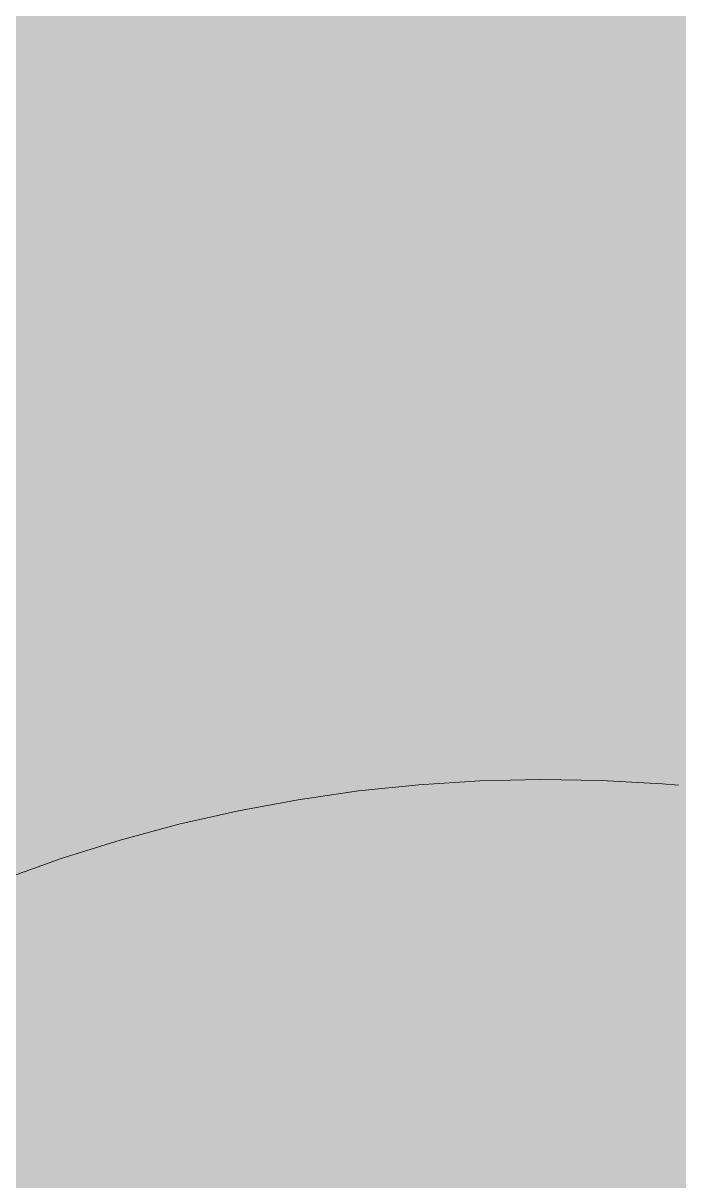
# Model space of a CAD drawing. Header units: millimetres. Extents: x 632 to 546626, y -3890 to 22200.
# Drawn here: x 389758.058 to 389759.785, y 16888.322 to 16891.371 of the extents above; entities that cross this region are included whole.
import ezdxf

# ---------------------------------------------------------------- set-up
doc = ezdxf.new("R2010")
doc.units = ezdxf.units.MM
doc.layers.add('A-270-M_ROOF', color=132, linetype='Continuous', lineweight=13)
doc.layers.add('A-770-ME_FFE_SA', color=91, linetype='Continuous', lineweight=13)

# ---------------------------------------------------------------- blocks, each defined once
blk = doc.blocks.new('Static Line_Sayfa_Metal Deck_Pan Mount - Up to 15 _ pitch - Max 2 Users-1845519-S6_501-SECTION A6')
at = {"layer": 'A-770-ME_FFE_SA', "lineweight": 5, "transparency": 33554432}
for points in [[(4567736.1194, 16883.1307), (4567740.3464, 16931.4452), (4567541.1074, 16948.8763), (4567536.8805, 16900.5619), (4567715.6604, 16884.9207)], [(4567736.1194, 16883.1307), (4567740.3464, 16931.4452), (4567541.1074, 16948.8763), (4567536.8805, 16900.5619), (4567715.6604, 16884.9207)], [(4567736.1194, 16883.1307), (4567740.3464, 16931.4452), (4567541.1074, 16948.8763), (4567536.8805, 16900.5619), (4567715.6604, 16884.9207)], [(4567736.1194, 16883.1307), (4567740.3464, 16931.4452), (4567541.1074, 16948.8763), (4567536.8805, 16900.5619), (4567715.6604, 16884.9207)], [(4567736.1194, 16883.1307), (4567740.3464, 16931.4452), (4567541.1074, 16948.8763), (4567536.8805, 16900.5619), (4567715.6604, 16884.9207)], [(4567736.1194, 16883.1307), (4567740.3464, 16931.4452), (4567541.1074, 16948.8763), (4567536.8805, 16900.5619), (4567715.6604, 16884.9207)], [(4567736.1194, 16883.1307), (4567740.3464, 16931.4452), (4567541.1074, 16948.8763), (4567536.8805, 16900.5619), (4567715.6604, 16884.9207)], [(4567736.1194, 16883.1307), (4567740.3464, 16931.4452), (4567541.1074, 16948.8763), (4567536.8805, 16900.5619), (4567715.6604, 16884.9207)], [(4567736.1194, 16883.1307), (4567740.3464, 16931.4452), (4567541.1075, 16948.8763), (4567536.8805, 16900.5619), (4567715.6604, 16884.9207)], [(4567736.1194, 16883.1307), (4567740.3464, 16931.4452), (4567541.1074, 16948.8763), (4567536.8805, 16900.5619), (4567715.6604, 16884.9207)], [(4567735.9451, 16881.1383), (4567740.1721, 16929.4528), (4567540.9331, 16946.8839), (4567536.7062, 16898.5695), (4567715.6604, 16882.913)], [(4567735.9451, 16881.1383), (4567740.1721, 16929.4528), (4567540.9331, 16946.8839), (4567536.7062, 16898.5695), (4567715.6604, 16882.913)], [(4567735.9451, 16881.1383), (4567740.1721, 16929.4528), (4567540.9331, 16946.8839), (4567536.7062, 16898.5695), (4567715.6604, 16882.913)], [(4567735.9451, 16881.1383), (4567740.1721, 16929.4528), (4567540.9331, 16946.8839), (4567536.7062, 16898.5695), (4567715.6604, 16882.913)], [(4567735.9451, 16881.1383), (4567740.1721, 16929.4528), (4567540.9331, 16946.8839), (4567536.7062, 16898.5695), (4567715.6604, 16882.913)], [(4567735.9451, 16881.1383), (4567740.1721, 16929.4528), (4567540.9331, 16946.8839), (4567536.7062, 16898.5695), (4567715.6604, 16882.913)], [(4567735.9451, 16881.1383), (4567740.1721, 16929.4528), (4567540.9331, 16946.8839), (4567536.7062, 16898.5695), (4567715.6604, 16882.913)], [(4567735.9451, 16881.1383), (4567740.1721, 16929.4528), (4567540.9331, 16946.8839), (4567536.7062, 16898.5695), (4567715.6604, 16882.913)], [(4567735.9451, 16881.1383), (4567740.1721, 16929.4528), (4567540.9331, 16946.8839), (4567536.7062, 16898.5695), (4567715.6604, 16882.913)], [(4567735.9451, 16881.1383), (4567740.1721, 16929.4528), (4567540.9331, 16946.8839), (4567536.7062, 16898.5695), (4567715.6604, 16882.913)]]:
    blk.add_hatch(color=256, dxfattribs=at).paths.add_polyline_path(points)
at = {"layer": 'A-770-ME_FFE_SA', "lineweight": 5}
for p, q in [((4567716.4949, 16889.3486), (4567716.6543, 16889.3651)), ((4567716.4949, 16889.3486), (4567716.6543, 16889.3651)), ((4567716.4949, 16889.3486), (4567716.6543, 16889.3651)), ((4567716.4949, 16889.3486), (4567716.6543, 16889.3651)), ((4567716.4949, 16889.3486), (4567716.6543, 16889.3651)), ((4567716.4949, 16889.3486), (4567716.6543, 16889.3651)), ((4567716.4949, 16889.3486), (4567716.6543, 16889.3651)), ((4567716.4949, 16889.3486), (4567716.6543, 16889.3651)), ((4567716.4949, 16889.3486), (4567716.6543, 16889.3651)), ((4567716.4949, 16889.3486), (4567716.6543, 16889.3651)), ((4567716.6543, 16889.3651), (4567716.8143, 16889.3753)), ((4567716.6543, 16889.3651), (4567716.8143, 16889.3753)), ((4567716.6543, 16889.3651), (4567716.8143, 16889.3753)), ((4567716.6543, 16889.3651), (4567716.8143, 16889.3753)), ((4567716.6543, 16889.3651), (4567716.8143, 16889.3753)), ((4567716.6543, 16889.3651), (4567716.8143, 16889.3753)), ((4567716.6543, 16889.3651), (4567716.8143, 16889.3753)), ((4567716.6543, 16889.3651), (4567716.8143, 16889.3753)), ((4567716.6543, 16889.3651), (4567716.8143, 16889.3753)), ((4567716.6543, 16889.3651), (4567716.8143, 16889.3753)), ((4567716.8143, 16889.3753), (4567716.9745, 16889.3791)), ((4567716.8143, 16889.3753), (4567716.9745, 16889.3791)), ((4567716.8143, 16889.3753), (4567716.9745, 16889.3791)), ((4567716.8143, 16889.3753), (4567716.9745, 16889.3791)), ((4567716.8143, 16889.3753), (4567716.9745, 16889.3791)), ((4567716.8143, 16889.3753), (4567716.9745, 16889.3791)), ((4567716.8143, 16889.3753), (4567716.9745, 16889.3791)), ((4567716.8143, 16889.3753), (4567716.9745, 16889.3791)), ((4567716.8143, 16889.3753), (4567716.9745, 16889.3791)), ((4567716.8143, 16889.3753), (4567716.9745, 16889.3791)), ((4567716.9745, 16889.3791), (4567717.1348, 16889.3764)), ((4567716.9745, 16889.3791), (4567717.1348, 16889.3764)), ((4567716.9745, 16889.3791), (4567717.1348, 16889.3764)), ((4567716.9745, 16889.3791), (4567717.1348, 16889.3764)), ((4567716.9745, 16889.3791), (4567717.1348, 16889.3764)), ((4567716.9745, 16889.3791), (4567717.1348, 16889.3764)), ((4567716.9745, 16889.3791), (4567717.1348, 16889.3764)), ((4567716.9745, 16889.3791), (4567717.1348, 16889.3764)), ((4567716.9745, 16889.3791), (4567717.1348, 16889.3764)), ((4567716.9745, 16889.3791), (4567717.1348, 16889.3764)), ((4567716.9745, 16889.3791), (4567717.1348, 16889.3764)), ((4567717.1348, 16889.3764), (4567717.2948, 16889.3674)), ((4567717.1348, 16889.3764), (4567717.2948, 16889.3674)), ((4567717.1348, 16889.3764), (4567717.2948, 16889.3674)), ((4567717.1348, 16889.3764), (4567717.2948, 16889.3674)), ((4567717.1348, 16889.3764), (4567717.2948, 16889.3674)), ((4567717.1348, 16889.3764), (4567717.2948, 16889.3674)), ((4567717.1348, 16889.3764), (4567717.2948, 16889.3674)), ((4567717.1348, 16889.3764), (4567717.2948, 16889.3674)), ((4567717.1348, 16889.3764), (4567717.2948, 16889.3674)), ((4567717.1348, 16889.3764), (4567717.2948, 16889.3674)), ((4567717.2948, 16889.3674), (4567717.3379, 16889.3638)), ((4567717.2948, 16889.3674), (4567717.3379, 16889.3638)), ((4567717.2948, 16889.3674), (4567717.3379, 16889.3638)), ((4567717.2948, 16889.3674), (4567717.3379, 16889.3638)), ((4567717.2948, 16889.3674), (4567717.3379, 16889.3638)), ((4567717.2948, 16889.3674), (4567717.3379, 16889.3638)), ((4567717.2948, 16889.3674), (4567717.3379, 16889.3638)), ((4567717.2948, 16889.3674), (4567717.3379, 16889.3638)), ((4567717.2948, 16889.3674), (4567717.3379, 16889.3638)), ((4567717.2948, 16889.3674), (4567717.3379, 16889.3638)), ((4567716.3362, 16889.3256), (4567716.4949, 16889.3486)), ((4567716.3362, 16889.3256), (4567716.4949, 16889.3486)), ((4567716.3362, 16889.3256), (4567716.4949, 16889.3486)), ((4567716.3362, 16889.3256), (4567716.4949, 16889.3486)), ((4567716.3362, 16889.3256), (4567716.4949, 16889.3486)), ((4567716.3362, 16889.3256), (4567716.4949, 16889.3486)), ((4567716.3362, 16889.3256), (4567716.4949, 16889.3486)), ((4567716.3362, 16889.3256), (4567716.4949, 16889.3486)), ((4567716.3362, 16889.3256), (4567716.4949, 16889.3486)), ((4567716.3362, 16889.3256), (4567716.4949, 16889.3486)), ((4567716.1787, 16889.2964), (4567716.3362, 16889.3256)), ((4567716.1787, 16889.2964), (4567716.3362, 16889.3256)), ((4567716.1787, 16889.2964), (4567716.3362, 16889.3256)), ((4567716.1787, 16889.2964), (4567716.3362, 16889.3256)), ((4567716.1787, 16889.2964), (4567716.3362, 16889.3256)), ((4567716.1787, 16889.2964), (4567716.3362, 16889.3256)), ((4567716.1787, 16889.2964), (4567716.3362, 16889.3256)), ((4567716.1787, 16889.2964), (4567716.3362, 16889.3256)), ((4567716.1787, 16889.2964), (4567716.3362, 16889.3256)), ((4567716.1787, 16889.2964), (4567716.3362, 16889.3256)), ((4567716.0224, 16889.2608), (4567716.1787, 16889.2964)), ((4567716.0224, 16889.2608), (4567716.1787, 16889.2964)), ((4567716.0224, 16889.2608), (4567716.1787, 16889.2964)), ((4567716.0224, 16889.2608), (4567716.1787, 16889.2964)), ((4567716.0224, 16889.2608), (4567716.1787, 16889.2964)), ((4567716.0224, 16889.2608), (4567716.1787, 16889.2964)), ((4567716.0224, 16889.2608), (4567716.1787, 16889.2964)), ((4567716.0224, 16889.2608), (4567716.1787, 16889.2964)), ((4567716.0224, 16889.2608), (4567716.1787, 16889.2964)), ((4567716.0224, 16889.2608), (4567716.1787, 16889.2964)), ((4567715.8676, 16889.2191), (4567716.0224, 16889.2608)), ((4567715.8676, 16889.2191), (4567716.0224, 16889.2608)), ((4567715.8676, 16889.2191), (4567716.0224, 16889.2608)), ((4567715.8676, 16889.2191), (4567716.0224, 16889.2608)), ((4567715.8676, 16889.2191), (4567716.0224, 16889.2608)), ((4567715.8676, 16889.2191), (4567716.0224, 16889.2608)), ((4567715.8676, 16889.2191), (4567716.0224, 16889.2608)), ((4567715.8676, 16889.2191), (4567716.0224, 16889.2608)), ((4567715.8676, 16889.2191), (4567716.0224, 16889.2608)), ((4567715.8676, 16889.2191), (4567716.0224, 16889.2608)), ((4567715.7147, 16889.1712), (4567715.8676, 16889.2191)), ((4567715.7147, 16889.1712), (4567715.8676, 16889.2191)), ((4567715.7147, 16889.1712), (4567715.8676, 16889.2191)), ((4567715.7147, 16889.1712), (4567715.8676, 16889.2191)), ((4567715.7147, 16889.1712), (4567715.8676, 16889.2191)), ((4567715.7147, 16889.1712), (4567715.8676, 16889.2191)), ((4567715.7147, 16889.1712), (4567715.8676, 16889.2191)), ((4567715.7147, 16889.1712), (4567715.8676, 16889.2191)), ((4567715.7147, 16889.1712), (4567715.8676, 16889.2191)), ((4567715.7147, 16889.1712), (4567715.8676, 16889.2191)), ((4567715.5637, 16889.1172), (4567715.7147, 16889.1712)), ((4567715.5637, 16889.1172), (4567715.7147, 16889.1712)), ((4567715.5637, 16889.1172), (4567715.7147, 16889.1712)), ((4567715.5637, 16889.1172), (4567715.7147, 16889.1712)), ((4567715.5637, 16889.1172), (4567715.7147, 16889.1712)), ((4567715.5637, 16889.1172), (4567715.7147, 16889.1712)), ((4567715.5637, 16889.1172), (4567715.7147, 16889.1712)), ((4567715.5637, 16889.1172), (4567715.7147, 16889.1712)), ((4567715.5637, 16889.1172), (4567715.7147, 16889.1712)), ((4567715.5637, 16889.1172), (4567715.7147, 16889.1712))]:
    blk.add_line(p, q, dxfattribs=at)
at = {"layer": 'A-770-ME_FFE_SA', "lineweight": 5, "flags": 128}
for points in [[(4567715.5637, 16889.1172), (4567715.7147, 16889.1712), (4567715.8676, 16889.2191), (4567716.0224, 16889.2608), (4567716.1787, 16889.2964), (4567716.3362, 16889.3256), (4567716.4949, 16889.3486), (4567716.6543, 16889.3651), (4567716.8143, 16889.3753), (4567716.9745, 16889.3791), (4567717.1348, 16889.3764), (4567717.2948, 16889.3674), (4567717.3379, 16889.3638)], [(4567715.5637, 16889.1172), (4567715.7147, 16889.1712), (4567715.8676, 16889.2191), (4567716.0224, 16889.2608), (4567716.1787, 16889.2964), (4567716.3362, 16889.3256), (4567716.4949, 16889.3486), (4567716.6543, 16889.3651), (4567716.8143, 16889.3753), (4567716.9745, 16889.3791), (4567717.1348, 16889.3764), (4567717.2948, 16889.3674), (4567717.3379, 16889.3638)], [(4567715.5637, 16889.1172), (4567715.7147, 16889.1712), (4567715.8676, 16889.2191), (4567716.0224, 16889.2608), (4567716.1787, 16889.2964), (4567716.3362, 16889.3256), (4567716.4949, 16889.3486), (4567716.6543, 16889.3651), (4567716.8143, 16889.3753), (4567716.9745, 16889.3791), (4567717.1348, 16889.3764), (4567717.2948, 16889.3674), (4567717.3379, 16889.3638)], [(4567715.5637, 16889.1172), (4567715.7147, 16889.1712), (4567715.8676, 16889.2191), (4567716.0224, 16889.2608), (4567716.1787, 16889.2964), (4567716.3362, 16889.3256), (4567716.4949, 16889.3486), (4567716.6543, 16889.3651), (4567716.8143, 16889.3753), (4567716.9745, 16889.3791), (4567717.1348, 16889.3764), (4567717.2948, 16889.3674), (4567717.3379, 16889.3638)], [(4567715.5637, 16889.1172), (4567715.7147, 16889.1712), (4567715.8676, 16889.2191), (4567716.0224, 16889.2608), (4567716.1787, 16889.2964), (4567716.3362, 16889.3256), (4567716.4949, 16889.3486), (4567716.6543, 16889.3651), (4567716.8143, 16889.3753), (4567716.9745, 16889.3791), (4567717.1348, 16889.3764), (4567717.2948, 16889.3674), (4567717.3379, 16889.3638)], [(4567715.5637, 16889.1172), (4567715.7147, 16889.1712), (4567715.8676, 16889.2191), (4567716.0224, 16889.2608), (4567716.1787, 16889.2964), (4567716.3362, 16889.3256), (4567716.4949, 16889.3486), (4567716.6543, 16889.3651), (4567716.8143, 16889.3753), (4567716.9745, 16889.3791), (4567717.1348, 16889.3764), (4567717.2948, 16889.3674), (4567717.3379, 16889.3638)], [(4567714.3356, 16888.3751), (4567714.4579, 16888.4788), (4567714.5842, 16888.5776), (4567714.7143, 16888.6711), (4567714.848, 16888.7595), (4567714.9852, 16888.8423), (4567715.1256, 16888.9197), (4567715.269, 16888.9914), (4567715.4151, 16889.0572), (4567715.5637, 16889.1172), (4567715.7147, 16889.1712), (4567715.8676, 16889.2191), (4567716.0224, 16889.2608), (4567716.1787, 16889.2964), (4567716.3362, 16889.3256), (4567716.4949, 16889.3486), (4567716.6543, 16889.3651), (4567716.8143, 16889.3753), (4567716.9745, 16889.3791), (4567717.1348, 16889.3764), (4567717.2948, 16889.3674), (4567717.3379, 16889.3638)], [(4567715.5637, 16889.1172), (4567715.7147, 16889.1712), (4567715.8676, 16889.2191), (4567716.0224, 16889.2608), (4567716.1787, 16889.2964), (4567716.3362, 16889.3256), (4567716.4949, 16889.3486), (4567716.6543, 16889.3651)], [(4567716.1787, 16889.2964), (4567716.3362, 16889.3256), (4567716.4949, 16889.3486), (4567716.6543, 16889.3651), (4567716.8143, 16889.3753), (4567716.9745, 16889.3791)], [(4567716.4949, 16889.3486), (4567716.6543, 16889.3651), (4567716.8143, 16889.3753), (4567716.9745, 16889.3791), (4567717.1348, 16889.3764)], [(4567716.6543, 16889.3651), (4567716.8143, 16889.3753), (4567716.9745, 16889.3791), (4567717.1348, 16889.3764), (4567717.2948, 16889.3674), (4567717.3379, 16889.3638)], [(4567717.1348, 16889.3764), (4567717.2948, 16889.3674), (4567717.3379, 16889.3638)], [(4567717.1348, 16889.3764), (4567717.2948, 16889.3674), (4567717.3379, 16889.3638)], [(4567715.5637, 16889.1172), (4567715.7147, 16889.1712), (4567715.8676, 16889.2191), (4567716.0224, 16889.2608), (4567716.1787, 16889.2964), (4567716.3362, 16889.3256), (4567716.4949, 16889.3486)], [(4567715.8676, 16889.2191), (4567716.0224, 16889.2608), (4567716.1787, 16889.2964)], [(4567714.9852, 16888.8423), (4567715.1256, 16888.9197), (4567715.269, 16888.9914), (4567715.4151, 16889.0572), (4567715.5637, 16889.1172), (4567715.7147, 16889.1712), (4567715.8676, 16889.2191)]]:
    blk.add_lwpolyline(points, dxfattribs=at)
blk = doc.blocks.new('25021-APA-ZZ-ZZ-M3-AR-000001_V3_rvt-6-S6_501-SECTION A6')
at = {"layer": 'A-270-M_ROOF', "transparency": 33554432}
blk.add_hatch(color=9, dxfattribs=at).paths.add_polyline_path([(4535648.8231, 15720.3831), (4558304.6143, 17702.508), (4578095.6143, 15971.0199), (4578095.6143, 16011.1727), (4558304.6143, 17742.6608), (4535648.8231, 15760.5359)])
at = {"layer": 'A-770-ME_FFE_SA', "color": 53, "lineweight": 5}
blk.add_blockref('Static Line_Sayfa_Metal Deck_Pan Mount - Up to 15 _ pitch - Max 2 Users-1845519-S6_501-SECTION A6', (0, 0), dxfattribs=at)

msp = doc.modelspace()

# ---------------------------------------------------------------- block references
at = {"color": 10, "lineweight": 5}
msp.add_blockref('25021-APA-ZZ-ZZ-M3-AR-000001_V3_rvt-6-S6_501-SECTION A6', (-4177957.5538, 0), dxfattribs=at)

doc.saveas('drawing.dxf')
